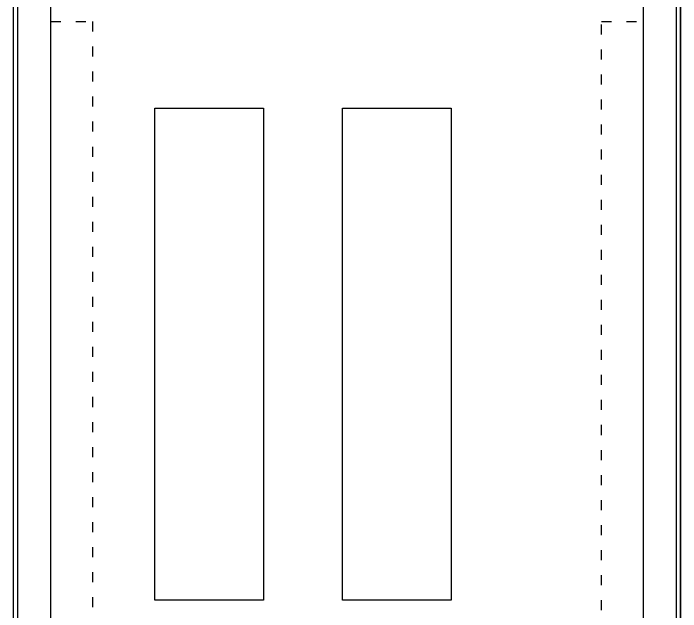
# Model space of a CAD drawing. Header units: millimetres. Extents: x 14879 to 47640, y -20740 to 344.
# Drawn here: x 43204 to 44004, y -3877 to -3160 of the extents above; entities that cross this region are included whole.
import ezdxf

# ---------------------------------------------------------------- set-up
doc = ezdxf.new("R2010")
doc.units = ezdxf.units.MM
doc.linetypes.add('ACAD_ISO03W100', pattern=[30, 12, -18])

msp = doc.modelspace()

# ---------------------------------------------------------------- linework, layer by layer
for p, q in [((43204.5, -4519.49), (43204.5, -2519.49)), ((44004.5, -2519.49), (44004.5, -4474.49)), ((44004.5, -4519.49), (44004.5, -2519.49)), ((44004.5, -4519.49), (44004.5, -2519.49)), ((43209.5, -2524.49), (43209.5, -4514.49)), ((43999.5, -4514.49), (43999.5, -2524.49)), ((43249.5, -4474.49), (43249.5, -2564.49)), ((43959.5, -2564.49), (43959.5, -4474.49)), ((43374.22, -3273.15), (43504.22, -3273.15)), ((43374.22, -3863.15), (43374.22, -3273.15)), ((43504.22, -3273.15), (43504.22, -3863.15)), ((43599.27, -3273.15), (43729.27, -3273.15)), ((43599.27, -3863.15), (43599.27, -3273.15)), ((43729.27, -3273.15), (43729.27, -3863.15)), ((43504.22, -3863.15), (43374.22, -3863.15)), ((43729.27, -3863.15), (43599.27, -3863.15))]:
    msp.add_line(p, q)
at = {"color": 1, "linetype": 'ACAD_ISO03W100'}
for points in [[(43249.5, -3169.49), (43299.49, -3169.49), (43299.49, -4295.05), (43249.5, -4295.05)], [(43909.51, -3169.49), (43959.5, -3169.49), (43959.5, -4295.05), (43909.51, -4295.05)]]:
    msp.add_lwpolyline(points, close=True, dxfattribs=at)

doc.saveas('drawing.dxf')
